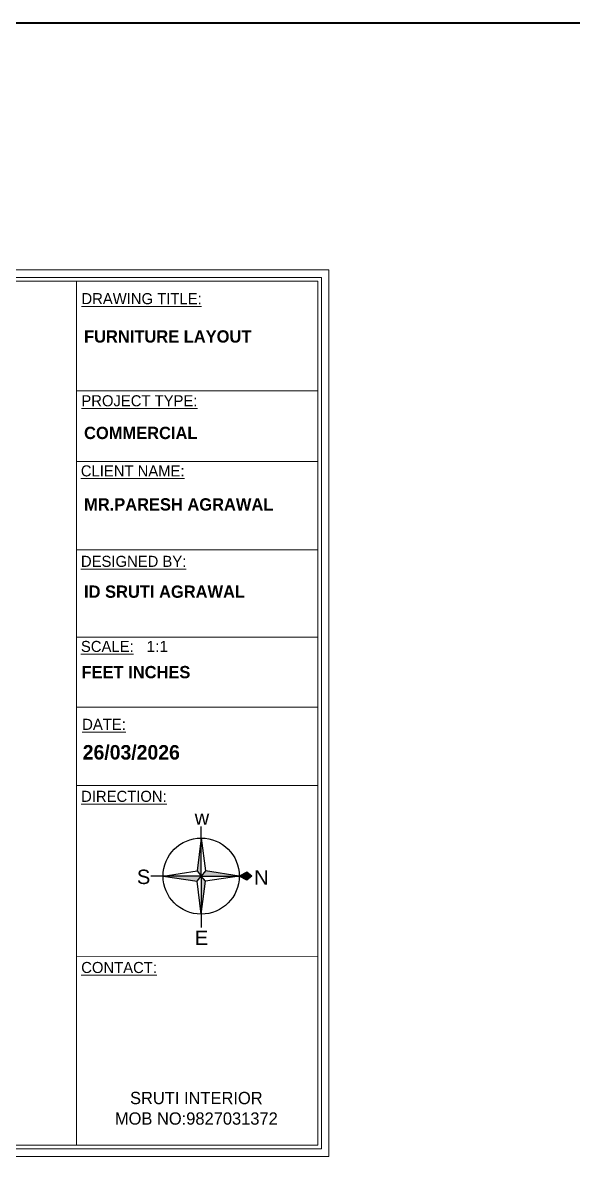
# Model space of a CAD drawing. Header units: inches. Extents: x 12792 to 19925, y -3298 to -817.
# Drawn here: x 15269.9 to 15424, y -1853.4 to -1530.4 of the extents above; entities that cross this region are included whole.
import ezdxf

# ---------------------------------------------------------------- set-up
doc = ezdxf.new("R2010")
doc.units = ezdxf.units.IN
doc.header["$MEASUREMENT"] = 0
doc.layers.add('ELE', color=5, linetype='Continuous')
doc.layers.add('FURNI', color=140, linetype='Continuous', lineweight=18)
doc.styles.add('HEMI', font='stylu.ttf')
doc.styles.add('regular', font='swissl.ttf')
doc.styles.get("Standard").update_dxf_attribs({"font": 'arial.ttf'})

# ---------------------------------------------------------------- blocks, each defined once
blk = doc.blocks.new('E4TET')
at = {"layer": 'ELE', "true_color": 0xed1f24}
h = blk.add_hatch(color=240, dxfattribs=at)
h.paths.add_polyline_path([(18093.61, -2280.82), (18092.5, -2282.19), (18093.61, -2284.33)])
h.paths.add_polyline_path([(18093.61, -2284.33), (18094.71, -2282.19), (18093.61, -2280.82)])
at = {"layer": 'ELE', "true_color": 0x000000}
h = blk.add_hatch(color=18, dxfattribs=at)
h.paths.add_polyline_path([(18095.05, -2296.16), (18093.61, -2295), (18093.61, -2305.67)])
h.paths.add_polyline_path([(18104.28, -2295), (18095.05, -2293.83), (18093.61, -2295)])
h.paths.add_polyline_path([(18093.61, -2284.33), (18092.16, -2293.83), (18093.61, -2295)])
h.paths.add_polyline_path([(18092.16, -2296.16), (18093.61, -2295), (18082.94, -2295)])
at = {"layer": 'ELE', "color": 240, "true_color": 0xed1f24}
for p, q in [((18093.61, -2280.82), (18092.5, -2282.19)), ((18092.5, -2282.19), (18093.61, -2284.33)), ((18093.61, -2280.82), (18094.71, -2282.19)), ((18093.61, -2284.33), (18093.61, -2280.82)), ((18094.71, -2282.19), (18093.61, -2284.33))]:
    blk.add_line(p, q, dxfattribs=at)
at = {"layer": 'ELE', "color": 18, "true_color": 0x000000}
for p, q in [((18093.61, -2284.33), (18092.16, -2293.83)), ((18093.61, -2295), (18093.61, -2284.33)), ((18093.61, -2284.33), (18095.05, -2293.83)), ((18082.94, -2295), (18079.71, -2295)), ((18082.94, -2295), (18079.71, -2295)), ((18082.94, -2295), (18092.16, -2293.83)), ((18093.61, -2295), (18082.94, -2295)), ((18082.94, -2295), (18092.16, -2296.16)), ((18092.16, -2293.83), (18093.61, -2295)), ((18092.16, -2296.16), (18093.61, -2295)), ((18093.61, -2305.67), (18092.16, -2296.16)), ((18095.05, -2293.83), (18093.61, -2295)), ((18093.61, -2295), (18093.61, -2305.67)), ((18095.05, -2296.16), (18093.61, -2295)), ((18093.61, -2295), (18104.28, -2295)), ((18093.61, -2305.67), (18095.05, -2296.16)), ((18104.28, -2295), (18095.05, -2293.83)), ((18104.28, -2295), (18095.05, -2296.16)), ((18104.28, -2295), (18108.01, -2295)), ((18104.28, -2295), (18108.01, -2295)), ((18093.61, -2305.67), (18093.61, -2309.08))]:
    blk.add_line(p, q, dxfattribs=at)
blk.add_circle((18093.61, -2295), 10.67, dxfattribs=at)

msp = doc.modelspace()

# ---------------------------------------------------------------- linework, layer by layer
at = {"color": 3, "lineweight": 40}
msp.add_lwpolyline([(15829.24, -1530.39), (12791.71, -1530.39), (12791.71, -3298.37), (15829.24, -3298.37)], close=True, dxfattribs=at)
at = {"layer": 'FURNI', "color": 18, "lineweight": 5, "true_color": 0x000000}
for p, q in [((15284.84, -1602.75), (15284.84, -1845.12)), ((15284.82, -1633.49), (15352.47, -1633.49)), ((15284.82, -1653.31), (15352.47, -1653.31)), ((15284.82, -1678.09), (15352.47, -1678.09)), ((15284.82, -1702.59), (15352.47, -1702.59)), ((15284.82, -1722.29), (15352.47, -1722.29)), ((15284.82, -1744.23), (15352.47, -1744.23)), ((15284.84, -1792.22), (15352.5, -1792.25))]:
    msp.add_line(p, q, dxfattribs=at)
for points in [[(15007.73, -1848.22), (15007.73, -1599.64), (15355.6, -1599.64), (15355.6, -1848.22)], [(15009.8, -1846.15), (15009.8, -1601.71), (15353.53, -1601.71), (15353.53, -1846.15)], [(15010.84, -1845.12), (15010.84, -1602.75), (15352.5, -1602.75), (15352.5, -1845.12)]]:
    msp.add_lwpolyline(points, close=True, dxfattribs=at)

# ---------------------------------------------------------------- block references
at = {"lineweight": 5, "rotation": 270}
msp.add_blockref('E4TET', (17614.8, 16323.99), dxfattribs=at)

# ---------------------------------------------------------------- texts
at = {"lineweight": 5, "attachment_point": 1, "rotation": 359.9906}
for s, insert, char_height, width, style in [('{\\LDRAWING TITLE:}', (15286.25, -1606.12), 3.105, 34.573, 'HEMI'), ('{\\fStylus BT|b1|i0|c0|p34;FURNITURE LAYOUT}', (15286.97, -1616.55), 3.4501, 53.3363, 'HEMI'), ('{\\LPROJECT TYPE:}', (15286.22, -1634.77), 3.105, 32.616, 'HEMI'), ('{\\fStylus BT|b1|i0|c0|p34;COMMERCIAL}', (15286.97, -1643.61), 3.4501, 53.3363, 'HEMI'), ('{\\LCLIENT NAME:}', (15286.07, -1654.43), 3.105, 32.0822, 'HEMI'), ('{\\fStylus BT|b1|i0|c0|p34;MR.PARESH AGRAWAL}', (15286.97, -1663.65), 3.4501, 53.3363, 'HEMI'), ('{\\LDESIGNED BY:}', (15286.1, -1679.8), 3.105, 32.8011, 'HEMI'), ('{\\fStylus BT|b1|i0|c0|p34;ID SRUTI AGRAWAL}', (15286.97, -1688.12), 3.4501, 45.7594, 'HEMI'), ('{\\LSCALE:}', (15286.1, -1703.66), 3.105, 24.0174, 'HEMI'), ('1:1', (15304.47, -1703.66), 3.105, 12.3451, 'regular'), ('{\\fStylus BT|b1|i0|c0|p34;FEET INCHES}', (15286.26, -1710.69), 3.4501, 45.7594, 'HEMI'), ('{\\LDATE:}', (15286.46, -1725.51), 3.105, 24.0174, 'HEMI'), ('{\\fStylus BT|b1|i0|c0|p34;26/03/2026}', (15286.6, -1732.87), 4.0664, 31.4532, 'HEMI'), ('{\\LDIRECTION:}', (15286.15, -1745.7), 3.105, 24.0174, 'HEMI'), ('{\\LCONTACT:}', (15286.18, -1793.7), 3.105, 24.0174, 'HEMI'), ('\\pxqc;SRUTI INTERIOR\\PMOB NO:9827031372', (15289.19, -1830.13), 3.4501, 58.4969, 'HEMI')]:
    msp.add_mtext(s, dxfattribs=dict(at, insert=insert, char_height=char_height, width=width, style=style))
at = {"layer": 'ELE', "color": 18, "lineweight": 5, "true_color": 0x000000}
for s, p in [('w', (15317.97, -1755.2)), ('S', (15301.78, -1771.85)), ('E', (15318, -1788.95))]:
    msp.add_text(s, height=4.04, dxfattribs=at).set_placement(p)
at = {"layer": 'ELE', "color": 240, "lineweight": 5, "true_color": 0xed1f24}
msp.add_text('N', height=4.04, dxfattribs=at).set_placement((15334.64, -1772.05))

doc.saveas('drawing.dxf')
